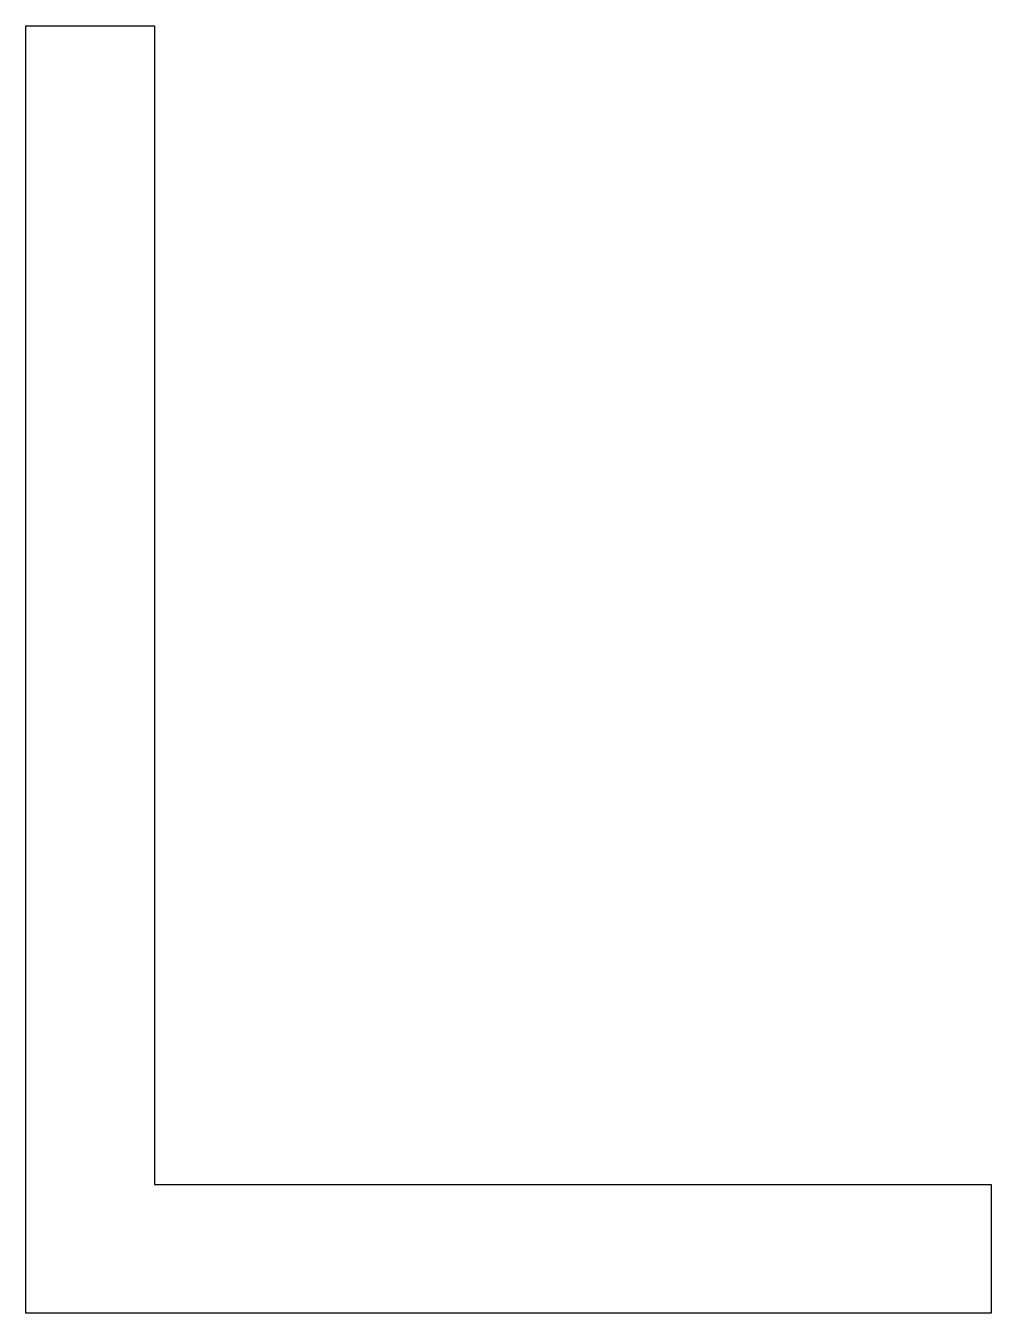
# Model space of a CAD drawing. Extents: x 260.4 to 275.4, y 251 to 271.
import ezdxf

# ---------------------------------------------------------------- set-up
doc = ezdxf.new("R2010")
doc.units = 0
doc.layers.add('ANA', color=220, linetype='CONTINUOUS')

msp = doc.modelspace()

# ---------------------------------------------------------------- linework, layer by layer
at = {"layer": 'ANA'}
msp.add_lwpolyline([(260.447, 251.014), (260.447, 271.014), (262.447, 271.014), (262.447, 253.014), (275.447, 253.014), (275.447, 251.014), (275.447, 251.014)], close=True, dxfattribs=at)

doc.saveas('drawing.dxf')
